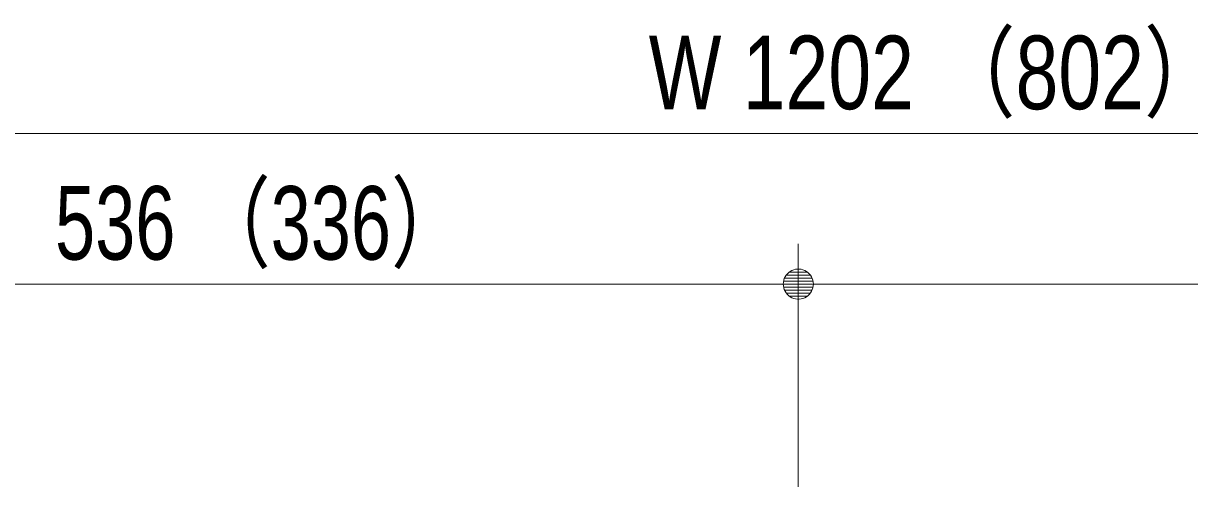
# Model space of a CAD drawing. Units: millimetres, scale not verified. Extents: x -6062 to 6062, y -3045 to 3045.
# Drawn here: x -5174 to -4592, y -1041 to -810 of the extents above; entities that cross this region are included whole.
import ezdxf
from ezdxf.enums import TextEntityAlignment as Align

# ---------------------------------------------------------------- set-up
doc = ezdxf.new("R2010")
doc.units = ezdxf.units.MM
doc.header["$LTSCALE"] = 20
doc.layers.add('0-1_2寸法-1', color=7, linetype='Continuous', lineweight=9)
doc.layers.add('0-2_0', color=7, linetype='Continuous', lineweight=9)
doc.styles.add('ＭＳ Ｐゴシック', font='')
doc.styles.get('ＭＳ Ｐゴシック').set_extended_font_data('MS PGothic')

# ---------------------------------------------------------------- blocks, each defined once
blk = doc.blocks.new('_Dot')
at = {"layer": '0-2_0'}
for p, q in [((-10, 0), (-20, 0)), ((9.78, 2), (-9.78, 2)), ((7.99, 6), (-7.99, 6)), ((9.16, -3.98), (-9.16, -3.98)), ((6, -7.98), (-6, -7.98))]:
    blk.add_line(p, q, dxfattribs=at)
for points in [[(10, 0), (9.92, 1.25), (9.69, 2.49), (9.3, 3.68), (8.76, 4.82), (8.09, 5.88), (7.29, 6.85), (6.37, 7.71), (5.36, 8.44), (4.26, 9.05), (3.09, 9.51), (1.87, 9.82), (0.63, 9.98), (-0.63, 9.98), (-1.87, 9.82), (-3.09, 9.51), (-4.26, 9.05), (-5.36, 8.44), (-6.37, 7.71), (-7.29, 6.85), (-8.09, 5.88), (-8.76, 4.82), (-9.3, 3.68), (-9.69, 2.49), (-9.92, 1.25), (-10, 0), (0, 0)], [(-10, 0), (-9.92, -1.25), (-9.69, -2.49), (-9.3, -3.68), (-8.76, -4.82), (-8.09, -5.88), (-7.29, -6.85), (-6.37, -7.71), (-5.36, -8.44), (-4.26, -9.05), (-3.09, -9.51), (-1.87, -9.82), (-0.63, -9.98), (0.63, -9.98), (1.87, -9.82), (3.09, -9.51), (4.26, -9.05), (5.36, -8.44), (6.37, -7.71), (7.29, -6.85), (8.09, -5.88), (8.76, -4.82), (9.3, -3.68), (9.69, -2.49), (9.92, -1.25), (10, 0), (0, 0)]]:
    blk.add_lwpolyline(points, close=True, dxfattribs=at)

msp = doc.modelspace()

# ---------------------------------------------------------------- linework, layer by layer
at = {"layer": '0-1_2寸法-1'}
for p, q in [((-4136.51, -865), (-5308.49, -865)), ((-4787.5, -1041), (-4787.5, -920)), ((-4787.5, -1041), (-4787.5, -920)), ((-5308.49, -940), (-4802.51, -940)), ((-4136.51, -940), (-4772.49, -940))]:
    msp.add_line(p, q, dxfattribs=at)

# ---------------------------------------------------------------- block references
at = {"layer": '0-1_2寸法-1', "xscale": 0.7503418, "yscale": 0.7503418}
msp.add_blockref('_Dot', (-4787.5, -940), dxfattribs=at)
at = {"layer": '0-1_2寸法-1', "xscale": 0.7503418, "yscale": 0.7503418, "rotation": 180}
msp.add_blockref('_Dot', (-4787.5, -940), dxfattribs=at)

# ---------------------------------------------------------------- texts
at = {"layer": '0-1_2寸法-1', "style": 'ＭＳ Ｐゴシック'}
for s, width, p in [('W 1202 （802）', 0.8, (-4862.07, -863.81)), ('536 （336）', 0.75, (-5158.09, -938.81))]:
    msp.add_text(s, height=36.66, dxfattribs=dict(at, width=width)).set_placement(p, align=Align.BOTTOM_LEFT)

doc.saveas('drawing.dxf')
